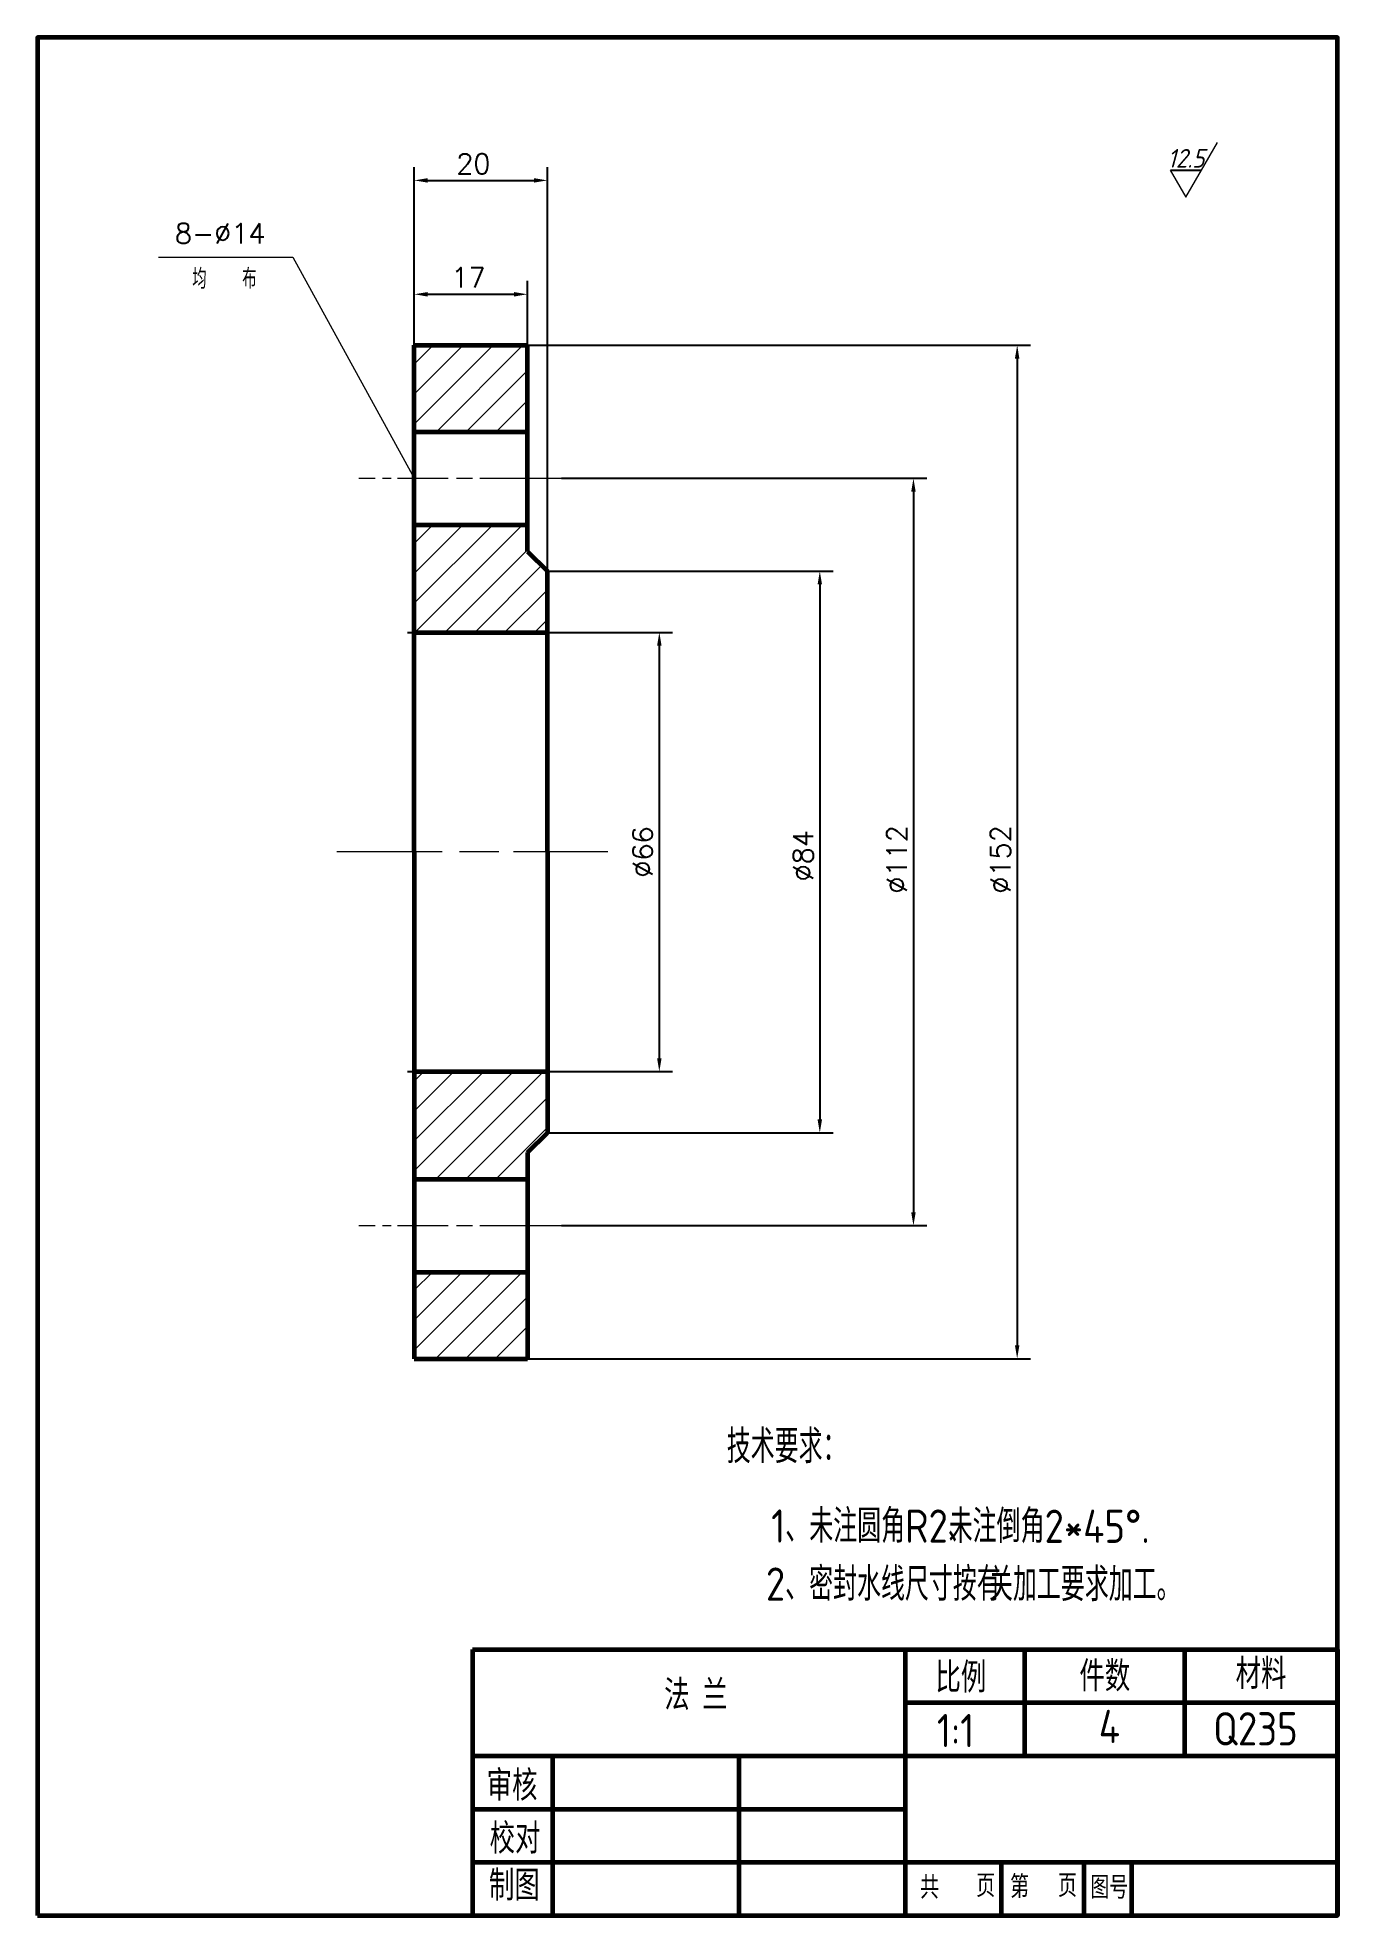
# Paper-space layout '法兰' of a CAD drawing. Header units: millimetres. Extents: x 2 to 197, y 2 to 284.
import ezdxf
from ezdxf.enums import TextEntityAlignment as Align

# ---------------------------------------------------------------- set-up
doc = ezdxf.new("R2010")
doc.units = ezdxf.units.MM
doc.header["$PDMODE"] = 35
doc.header["$PDSIZE"] = -0.5
doc.linetypes.add('CENTERX2', pattern=[101.6, 63.5, -12.7, 12.7, -12.7])
for name, color, linetype, lineweight in [('中心线．点画线', 6, 'CENTERX2', 20), ('标注线', 250, 'Continuous', 25), ('粗实线', 250, 'Continuous', 60), ('细实线', 250, 'Continuous', 13), ('细实线０.18', 5, 'Continuous', 18)]:
    doc.layers.add(name, color=color, linetype=linetype, lineweight=lineweight)
doc.styles.get("Standard").update_dxf_attribs({"font": 'txt', "bigfont": 'gbcbig.shx'})
doc.styles.add('国标文字-5', font='gbenor.shx', dxfattribs={"height": 5, "bigfont": 'gbcbig.shx'})
doc.styles.add('数字与字母', font='isocp.shx', dxfattribs={"oblique": 15})
doc.styles.add('汉字', font='SIMFANG.TTF', dxfattribs={"width": 0.7})
doc.dimstyles.new('圆引出', dxfattribs={"dimtxt": 28, "dimasz": 15, "dimexe": 2, "dimexo": 0, "dimgap": 1, "dimtad": 1, "dimtoh": 1, "dimdec": 0, "dimtxsty": 'Standard', "dimcen": 2.5, "dimadec": 0, "dimazin": 0, "dimtfac": 1, "dimtdec": 0, "dimtofl": 0, "dimtmove": 0, "dimatfit": 2, "dimfxl": 1, "dimarcsym": 0})

# ---------------------------------------------------------------- blocks, each defined once
blk = doc.blocks.new('*D167')
at = {"layer": 'Defpoints', "color": 0}
for p in [(57.66, 194.92), (57.66, 128.92), (95.5, 128.92)]:
    blk.add_point(p, dxfattribs=at)
at = {"layer": '细实线０.18', "color": 0, "lineweight": -2}
for p, q in [((57.66, 194.92), (97.5, 194.92)), ((95.5, 192.92), (95.5, 130.92)), ((57.66, 128.92), (97.5, 128.92))]:
    blk.add_line(p, q, dxfattribs=at)
at = {"layer": '细实线０.18', "color": 0}
for points in [[(95.17, 192.92), (95.84, 192.92), (95.5, 194.92)], [(95.17, 130.92), (95.84, 130.92), (95.5, 128.92)]]:
    blk.add_solid(points, dxfattribs=at)
at = {"layer": '细实线０.18', "color": 0, "insert": (93, 161.92), "char_height": 3, "attachment_point": 5, "rotation": 90}
blk.add_mtext('%%C66', dxfattribs=at)
blk = doc.blocks.new('*D168')
at = {"layer": 'Defpoints', "color": 0}
for p in [(78.67, 204.13), (78.67, 119.72), (119.62, 119.72)]:
    blk.add_point(p, dxfattribs=at)
at = {"layer": '细实线０.18', "color": 0, "lineweight": -2}
for p, q in [((78.67, 204.13), (121.62, 204.13)), ((119.62, 202.13), (119.62, 121.72)), ((78.67, 119.72), (121.62, 119.72))]:
    blk.add_line(p, q, dxfattribs=at)
at = {"layer": '细实线０.18', "color": 0}
for points in [[(119.29, 202.13), (119.96, 202.13), (119.62, 204.13)], [(119.29, 121.72), (119.96, 121.72), (119.62, 119.72)]]:
    blk.add_solid(points, dxfattribs=at)
at = {"layer": '细实线０.18', "color": 0, "insert": (117.12, 161.36), "char_height": 3, "attachment_point": 5, "rotation": 90}
blk.add_mtext('%%C84', dxfattribs=at)
blk = doc.blocks.new('*D169')
at = {"layer": 'Defpoints', "color": 0}
for p in [(80.79, 218.09), (80.79, 105.76), (133.7, 105.76)]:
    blk.add_point(p, dxfattribs=at)
at = {"layer": '细实线０.18', "color": 0, "lineweight": -2}
for p, q in [((80.79, 218.09), (135.7, 218.09)), ((133.7, 216.09), (133.7, 107.76)), ((80.79, 105.76), (135.7, 105.76))]:
    blk.add_line(p, q, dxfattribs=at)
at = {"layer": '细实线０.18', "color": 0}
for points in [[(133.36, 216.09), (134.03, 216.09), (133.7, 218.09)], [(133.36, 107.76), (134.03, 107.76), (133.7, 105.76)]]:
    blk.add_solid(points, dxfattribs=at)
at = {"layer": '细实线０.18', "color": 0, "insert": (131.2, 160.8), "char_height": 3, "attachment_point": 5, "rotation": 90}
blk.add_mtext('%%C112', dxfattribs=at)
blk = doc.blocks.new('*D170')
at = {"layer": 'Defpoints', "color": 0}
for p in [(75.67, 238.09), (75.67, 85.76), (149.29, 85.76)]:
    blk.add_point(p, dxfattribs=at)
at = {"layer": '细实线０.18', "color": 0, "lineweight": -2}
for p, q in [((75.67, 238.09), (151.29, 238.09)), ((149.29, 236.09), (149.29, 87.76)), ((75.67, 85.76), (151.29, 85.76))]:
    blk.add_line(p, q, dxfattribs=at)
at = {"layer": '细实线０.18', "color": 0}
for points in [[(148.95, 236.09), (149.62, 236.09), (149.29, 238.09)], [(148.95, 87.76), (149.62, 87.76), (149.29, 85.76)]]:
    blk.add_solid(points, dxfattribs=at)
at = {"layer": '细实线０.18', "color": 0, "insert": (146.79, 160.8), "char_height": 3, "attachment_point": 5, "rotation": 90}
blk.add_mtext('%%C152', dxfattribs=at)
blk = doc.blocks.new('*D171')
at = {"layer": 'Defpoints', "color": 0}
for p in [(75.67, 245.75), (58.67, 238.09), (75.67, 238.09)]:
    blk.add_point(p, dxfattribs=at)
at = {"layer": '细实线０.18', "color": 0, "lineweight": -2}
for p, q in [((58.67, 238.09), (58.67, 247.75)), ((60.67, 245.75), (73.67, 245.75)), ((75.67, 238.09), (75.67, 247.75))]:
    blk.add_line(p, q, dxfattribs=at)
at = {"layer": '细实线０.18', "color": 0}
for points in [[(60.67, 246.08), (60.67, 245.41), (58.67, 245.75)], [(73.67, 246.08), (73.67, 245.41), (75.67, 245.75)]]:
    blk.add_solid(points, dxfattribs=at)
at = {"layer": '细实线０.18', "color": 0, "insert": (66.81, 248.25), "char_height": 3, "attachment_point": 5}
blk.add_mtext('17', dxfattribs=at)
blk = doc.blocks.new('*D172')
at = {"layer": 'Defpoints', "color": 0}
for p in [(78.67, 262.87), (58.67, 238.09), (78.67, 204.13)]:
    blk.add_point(p, dxfattribs=at)
at = {"layer": '细实线０.18', "color": 0, "lineweight": -2}
for p, q in [((58.67, 238.09), (58.67, 264.87)), ((60.67, 262.87), (76.67, 262.87)), ((78.67, 204.13), (78.67, 264.87))]:
    blk.add_line(p, q, dxfattribs=at)
at = {"layer": '细实线０.18', "color": 0}
for points in [[(60.67, 263.2), (60.67, 262.53), (58.67, 262.87)], [(76.67, 263.2), (76.67, 262.53), (78.67, 262.87)]]:
    blk.add_solid(points, dxfattribs=at)
at = {"layer": '细实线０.18', "color": 0, "insert": (67.56, 265.37), "char_height": 3, "attachment_point": 5}
blk.add_mtext('20', dxfattribs=at)
blk = doc.blocks.new('常用粗糙度')
at = {"layer": '标注线'}
blk.add_line((-2.86, 5.09), (2.94, 5.09), dxfattribs=at)
at = {"layer": '细实线'}
for q in [(5.94, 10.29), (2.94, 5.09)]:
    blk.add_line((2.94, 5.09), q, dxfattribs=at)
for points in [[(-2.94, 5.09), (0, 0), (2.94, 5.09)], [(-2.86, 5.09), (-2.92, 5.09)]]:
    blk.add_lwpolyline(points, dxfattribs=at)
at = {"layer": '标注线', "style": '数字与字母', "oblique": 15}
blk.add_attdef('A', text='', height=3, dxfattribs=at).set_placement((-0.43, 8.78), align=Align.TOP_CENTER)
blk = doc.blocks.new('常用 粗糙度')
at = {"layer": '细实线'}
blk.add_blockref('常用粗糙度', (0, 0), dxfattribs=at)
at = {"layer": '细实线', "style": '数字与字母', "oblique": 15}
blk.add_attdef('A', text='', height=3.5, dxfattribs=at).set_placement((0, 9.06), align=Align.TOP_CENTER)

psp = doc.layouts.new('法兰')

# ---------------------------------------------------------------- hatches: boundary and pattern name
at = {"layer": '细实线０.18'}
h = psp.add_hatch(dxfattribs=at)
h.set_pattern_fill('ANSI31', color=256, style=0)
h.set_pattern_definition([(45, (21.0082, 0), (-2.245064, 2.245064), [])])
h.paths.add_polyline_path([(58.67, 238.09), (58.67, 225.09), (75.67, 225.09), (75.67, 238.09)])
h.paths.add_polyline_path([(78.67, 194.92), (78.67, 204.13), (75.67, 207.09), (75.67, 211.09), (58.67, 211.09), (58.67, 194.92)])
h.paths.add_polyline_path([(58.67, 128.92), (58.67, 112.76), (75.67, 112.76), (75.67, 116.76), (78.67, 119.72), (78.67, 128.92)])
h.paths.add_polyline_path([(58.67, 98.76), (58.67, 85.76), (75.67, 85.76), (75.67, 98.76)])

# ---------------------------------------------------------------- linework, layer by layer
at = {"layer": '中心线．点画线'}
for p, q in [((50.32, 218.09), (52.78, 218.09)), ((53.89, 218.09), (55.18, 218.09)), ((56.15, 218.09), (63.74, 218.09)), ((65.04, 218.09), (67.44, 218.09)), ((68.54, 218.09), (80.79, 218.09)), ((62.84, 161.92), (47.03, 161.92)), ((71.38, 161.92), (65.49, 161.92)), ((87.77, 161.92), (73.58, 161.92)), ((50.32, 105.76), (52.78, 105.76)), ((53.89, 105.76), (55.18, 105.76)), ((56.15, 105.76), (63.74, 105.76)), ((65.04, 105.76), (67.44, 105.76)), ((68.54, 105.76), (80.79, 105.76))]:
    psp.add_line(p, q, dxfattribs=at)
at = {"layer": '粗实线'}
for p, q in [((58.67, 238.09), (75.67, 238.09)), ((58.67, 161.92), (58.67, 238.09)), ((75.67, 207.09), (75.67, 238.09)), ((58.67, 225.09), (75.67, 225.09)), ((58.67, 211.09), (75.67, 211.09)), ((75.67, 207.09), (78.67, 204.13)), ((78.67, 161.92), (78.67, 204.13)), ((58.67, 194.92), (78.67, 194.92)), ((58.67, 161.92), (58.67, 85.76)), ((78.67, 161.92), (78.67, 119.72)), ((58.67, 128.92), (78.67, 128.92)), ((75.67, 116.76), (78.67, 119.72)), ((75.67, 116.76), (75.67, 85.76)), ((58.67, 112.76), (75.67, 112.76)), ((58.67, 98.76), (75.67, 98.76)), ((58.67, 85.76), (75.67, 85.76)), ((67.43, 42.07), (197.43, 42.07)), ((67.43, 42.07), (67.43, 2.07)), ((132.43, 42.07), (132.43, 2.07)), ((150.39, 42.07), (150.39, 26.07)), ((174.43, 42.07), (174.43, 26.07)), ((197.43, 42.07), (197.43, 2.07)), ((132.43, 34.07), (197.43, 34.07)), ((67.43, 26.07), (197.43, 26.07)), ((79.43, 26.07), (79.43, 2.07)), ((107.43, 26.07), (107.43, 2.07)), ((67.43, 18.07), (132.43, 18.07)), ((67.43, 10.07), (197.43, 10.07)), ((146.86, 10.07), (146.86, 2.07)), ((159.29, 10.07), (159.29, 2.07)), ((166.46, 10.07), (166.46, 2.07)), ((67.43, 2.07), (197.43, 2.07))]:
    psp.add_line(p, q, dxfattribs=at)
psp.add_lwpolyline([(2.05, 2.07), (197.43, 2.07), (197.43, 284.34), (2.05, 284.34)], close=True, dxfattribs=at)
at = {"layer": '细实线０.18'}
for p, q in [((20.21, 251.31), (40.43, 251.31)), ((40.43, 251.31), (58.67, 218.09))]:
    psp.add_line(p, q, dxfattribs=at)

# ---------------------------------------------------------------- block references
at = {"layer": '细实线０.18', "xscale": 0.8, "yscale": 0.8, "zscale": 0.8}
psp.add_blockref('常用 粗糙度', (174.65, 260.34), dxfattribs=at).add_auto_attribs({'A': '12.5'})

# ---------------------------------------------------------------- texts
at = {"layer": '细实线０.18', "style": '国标文字-5'}
for s, p in [('技术要求：', (105.64, 70.06)), ('       1、未注圆角R2、', (93.33, 58.1)), ('未注倒角2*45%%D.', (139, 58.07)), ('       2、密封水线尺寸按有', (92.53, 49.38)), ('关加工要求加工。', (145.05, 49.32)), ('1:1', (137.21, 27.36)), ('4', (161.55, 27.98)), ('Q235', (178.74, 27.63))]:
    psp.add_text(s, height=5, dxfattribs=at).set_placement(p)
at = {"layer": '细实线０.18', "style": '汉字', "width": 0.7}
for s, height, p in [('比例', 4, (137.01, 36)), ('件数', 4, (158.64, 36.19)), ('材料', 4, (182.12, 36.56)), ('审核', 4, (69.55, 19.77)), ('校对', 4, (70, 11.81)), ('制图', 4, (69.9, 4.75)), ('第', 3, (148.22, 5.02)), ('共', 3, (134.68, 4.92)), ('页', 3, (143.12, 5.16)), ('页', 3, (155.42, 5.17)), ('图号', 3, (160.27, 4.9))]:
    psp.add_text(s, height=height, dxfattribs=at).set_placement(p)
at = {"layer": '细实线０.18', "char_height": 3, "attachment_point": 5}
for s, insert in [('8-%%C14', (29.5, 254.9)), ('均  布', (30.13, 248.08))]:
    psp.add_mtext(s, dxfattribs=dict(at, insert=insert))
at = {"layer": '细实线０.18', "insert": (96.23, 37.37), "char_height": 4, "width": 37.8032, "attachment_point": 1, "style": '汉字'}
psp.add_mtext('法 兰', dxfattribs=at)

# ---------------------------------------------------------------- dimensions: what is measured, and where the dimension line sits
at = {"layer": '细实线０.18'}
for base, p2, picture, middle in [((78.67, 262.87), (78.67, 204.13), '*D172', (67.56, 262.87)), ((75.67, 245.75), (75.67, 238.09), '*D171', (66.81, 245.75))]:
    dim = psp.add_linear_dim(base=base, p1=(58.67, 238.09), p2=p2, dimstyle='圆引出', override={"dimtxt": 3, "dimasz": 2}, dxfattribs=at)
    dim.commit()
    dim.dimension.update_dxf_attribs({"geometry": picture, "text_midpoint": middle, "dimtype": 160})
for base, p1, p2, text, picture, middle in [((149.29, 85.76), (75.67, 238.09), (75.67, 85.76), '%%C152', '*D170', (149.29, 160.8)), ((133.7, 105.76), (80.79, 218.09), (80.79, 105.76), '%%C112', '*D169', (133.7, 160.8)), ((119.62, 119.72), (78.67, 204.13), (78.67, 119.72), '%%C84', '*D168', (119.62, 161.36)), ((95.5, 128.92), (57.66, 194.92), (57.66, 128.92), '%%C66', '*D167', (95.5, 161.92))]:
    dim = psp.add_linear_dim(base=base, p1=p1, p2=p2, angle=90, text=text, dimstyle='圆引出', override={"dimtxt": 3, "dimasz": 2}, dxfattribs=at)
    dim.commit()
    dim.dimension.update_dxf_attribs({"geometry": picture, "text_midpoint": middle, "dimtype": 160})

doc.saveas('drawing.dxf')
